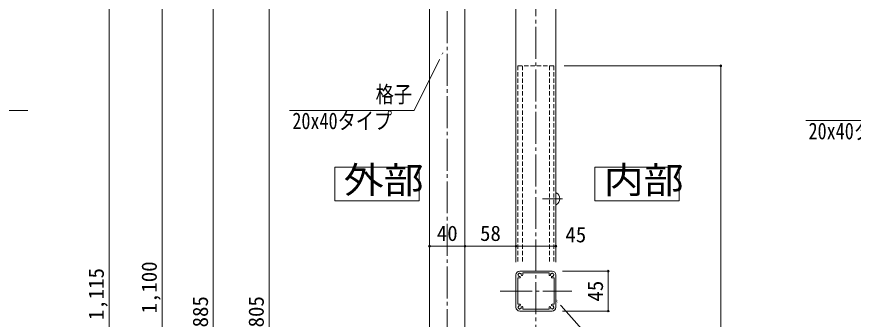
# Model space of a CAD drawing. Units: millimetres at full size. Extents: x -1601 to 1601, y -1131 to 1131.
# Drawn here: x -633 to 311, y 35 to 377 of the extents above; entities that cross this region are included whole.
import ezdxf
from ezdxf.enums import TextEntityAlignment as Align

# ---------------------------------------------------------------- set-up
doc = ezdxf.new("R2010")
doc.units = ezdxf.units.MM
doc.header["$LTSCALE"] = 4
doc.header["$PDMODE"] = 32
doc.header["$PDSIZE"] = 2
doc.linetypes.add('CHAIN2', pattern=[12, 9, -1, 1, -1])
doc.linetypes.add('DASHED1', pattern=[1.8, 1.2, -0.6])
for name, color, linetype, lineweight in [('0-0_0', 7, 'Continuous', 18), ('0-2_1手摺寸法', 3, 'Continuous', 18), ('0-5_2躯体線', 4, 'Continuous', 9), ('0-7_3中心線', 2, 'CHAIN2', 18), ('0-8_41ｱﾙﾐ', 6, 'Continuous', 18), ('1-1_P4-12', 7, 'Continuous', 18), ('1-3_アンカー', 4, 'DASHED1', 9)]:
    doc.layers.add(name, color=color, linetype=linetype, lineweight=lineweight)
doc.styles.add('ＭＳ ゴシック', font='')
doc.styles.get('ＭＳ ゴシック').set_extended_font_data('MS Gothic')

msp = doc.modelspace()

# ---------------------------------------------------------------- linework, layer by layer
at = {"layer": '0-0_0'}
for p, q in [((-24.735, 576.227), (-24.735, 99.518)), ((-69.735, 452.727), (-69.735, 99.518))]:
    msp.add_line(p, q, dxfattribs=at)
for points in [[(-793.184, 335.709), (-760.679, 270.866), (-620.305, 270.866)], [(-152.123, 335.709), (-184.628, 270.866), (-325.002, 270.866)], [(430.854, 314.345), (397.54, 259.406), (257.166, 259.406)], [(-24.735, 57.266), (22.262, 4.308), (128.296, 4.308)]]:
    msp.add_lwpolyline(points, dxfattribs=at)
at = {"layer": '0-2_1手摺寸法'}
for p, q in [((-528.564, -493.773), (-528.564, 621.227)), ((-528.564, 616.627), (-528.564, -489.173)), ((-468.802, -478.773), (-468.802, 621.227)), ((-468.802, 616.627), (-468.802, -474.173)), ((-411.086, -398.773), (-411.086, 486.227)), ((-411.086, 481.627), (-411.086, -394.173)), ((-348.157, -358.773), (-348.157, 446.227)), ((-348.157, 441.627), (-348.157, -354.173)), ((-15.485, 321.227), (161.228, 321.227)), ((161.228, -478.773), (161.228, 321.227)), ((161.228, 316.627), (161.228, -474.173)), ((-167.235, 111.018), (-167.235, 117.604)), ((-167.235, 117.604), (-127.235, 117.604)), ((-131.835, 117.604), (-162.635, 117.604)), ((-127.235, 111.018), (-127.235, 117.604)), ((-127.235, 111.018), (-127.235, 117.604)), ((-127.235, 117.604), (-69.735, 117.604)), ((-74.335, 117.604), (-122.635, 117.604)), ((-69.735, 111.018), (-69.735, 117.604)), ((-69.735, 111.018), (-69.735, 117.604)), ((-24.735, 117.604), (-69.735, 117.604)), ((-65.135, 117.604), (-29.335, 117.604)), ((-24.735, 111.018), (-24.735, 117.604)), ((-17.435, 89.518), (34.392, 89.518)), ((34.392, 44.518), (34.392, 89.518)), ((34.392, 84.918), (34.392, 49.118)), ((-17.435, 44.518), (34.392, 44.518))]:
    msp.add_line(p, q, dxfattribs=at)
for p in [(161.228, 321.227), (-167.235, 117.604), (-127.235, 117.604), (-69.735, 117.604), (-24.735, 117.604), (34.392, 89.518), (34.392, 44.518)]:
    msp.add_point(p, dxfattribs=at)
at = {"layer": '0-5_2躯体線'}
for p, q in [((-39.675, 171.227), (-17.419, 171.227)), ((-24.735, 164.477), (-24.735, 177.977)), ((-24.235, 177.977), (-24.735, 177.977)), ((-24.235, 164.477), (-24.735, 164.477))]:
    msp.add_line(p, q, dxfattribs=at)
msp.add_arc((-27.93, 171.227), 7.695, 298.699, 61.301, dxfattribs=at)
at = {"layer": '0-7_3中心線'}
for p, q in [((-47.235, 653.076), (-47.235, -891.897)), ((-147.235, -517.234), (-147.235, 636.235)), ((-87.542, 67.018), (-6.928, 67.018))]:
    msp.add_line(p, q, dxfattribs=at)
at = {"layer": '0-8_41ｱﾙﾐ'}
for p, q in [((-167.235, 17.331), (-167.235, 621.227)), ((-127.235, 17.331), (-127.235, 621.227)), ((-69.735, 85.318), (-69.735, 48.718)), ((-65.535, 89.518), (-28.935, 89.518)), ((-62.035, 87.518), (-32.435, 87.518)), ((-62.035, 85.318), (-62.035, 87.518)), ((-32.435, 85.318), (-32.435, 87.518)), ((-24.735, 85.318), (-24.735, 48.718)), ((-67.735, 81.818), (-67.735, 52.218)), ((-67.735, 81.818), (-65.535, 81.818)), ((-26.735, 81.818), (-28.935, 81.818)), ((-26.735, 81.818), (-26.735, 52.218)), ((-67.735, 52.218), (-65.535, 52.218)), ((-62.035, 48.718), (-62.035, 46.518)), ((-32.435, 48.718), (-32.435, 46.518)), ((-26.735, 52.218), (-28.935, 52.218)), ((-65.535, 44.518), (-28.935, 44.518)), ((-62.035, 46.518), (-32.435, 46.518))]:
    msp.add_line(p, q, dxfattribs=at)
for centre, radius, start, end in [((-65.535, 85.318), 4.2, 90, 180), ((-66.984, 85.706), 0.5, 165, 232.976), ((-66.984, 85.706), 0.5, 97.024, 165), ((-65.535, 85.318), 1.75, 180.359, 195), ((-65.535, 85.318), 1.75, 135, 149.641), ((-65.535, 85.318), 1.75, 120.359, 135), ((-65.923, 86.767), 0.5, 105, 172.976), ((-65.923, 86.767), 0.5, 37.024, 105), ((-65.535, 85.318), 1.75, 75, 89.641), ((-65.535, 85.318), 1.75, 60.359, 75), ((-64.474, 86.379), 0.5, 45, 112.976), ((-64.474, 86.379), 0.5, 337.024, 45), ((-65.535, 85.318), 1.75, 15, 29.641), ((-65.535, 85.318), 1.75, 0, 15), ((-62.91, 85.318), 0.875, 180, 0), ((-31.56, 85.318), 0.875, 180, 0), ((-28.935, 85.318), 1.75, 165, 180), ((-28.935, 85.318), 1.75, 150.359, 165), ((-29.996, 86.379), 0.5, 135, 202.976), ((-29.996, 86.379), 0.5, 67.024, 135), ((-28.935, 85.318), 1.75, 105, 119.641), ((-28.935, 85.318), 1.75, 90.359, 105), ((-28.547, 86.767), 0.5, 75, 142.976), ((-28.935, 85.318), 4.2, 0, 90), ((-28.547, 86.767), 0.5, 7.024, 75), ((-28.935, 85.318), 1.75, 45, 59.641), ((-28.935, 85.318), 1.75, 30.359, 45), ((-27.486, 85.706), 0.5, 15, 82.976), ((-28.935, 85.318), 1.75, 345, 359.641), ((-27.486, 85.706), 0.5, 307.024, 15), ((-65.535, 85.318), 1.75, 195, 209.641), ((-66.596, 84.258), 0.5, 157.024, 225), ((-66.596, 84.258), 0.5, 225, 292.976), ((-65.535, 85.318), 1.75, 240.359, 255), ((-65.535, 85.318), 1.75, 255, 269.641), ((-65.535, 82.693), 0.875, 270, 90), ((-28.935, 82.693), 0.875, 90, 270), ((-28.935, 85.318), 1.75, 270.359, 285), ((-28.935, 85.318), 1.75, 285, 299.641), ((-27.874, 84.258), 0.5, 247.024, 315), ((-27.874, 84.258), 0.5, 315, 22.976), ((-28.935, 85.318), 1.75, 330.359, 345), ((-65.535, 48.718), 4.2, 180, 270), ((-66.984, 48.33), 0.5, 127.024, 195), ((-66.984, 48.33), 0.5, 195, 262.976), ((-65.535, 48.718), 1.75, 165, 179.641), ((-65.535, 48.718), 1.75, 150.359, 165), ((-66.596, 49.779), 0.5, 135, 202.976), ((-65.535, 48.718), 1.75, 210.359, 225), ((-66.596, 49.779), 0.5, 67.024, 135), ((-65.535, 48.718), 1.75, 225, 239.641), ((-65.923, 47.269), 0.5, 187.024, 255), ((-65.535, 48.718), 1.75, 105, 119.641), ((-65.535, 48.718), 1.75, 90.359, 105), ((-65.535, 51.343), 0.875, 270, 90), ((-65.535, 48.718), 1.75, 285, 299.641), ((-64.474, 47.658), 0.5, 247.024, 315), ((-64.474, 47.658), 0.5, 315, 22.976), ((-65.535, 48.718), 1.75, 330.359, 345), ((-65.535, 48.718), 1.75, 345, 0), ((-62.91, 48.718), 0.875, 0, 180), ((-31.56, 48.718), 0.875, 0, 180), ((-28.935, 48.718), 1.75, 180, 195), ((-28.935, 48.718), 1.75, 195, 209.641), ((-29.996, 47.658), 0.5, 157.024, 225), ((-29.996, 47.658), 0.5, 225, 292.976), ((-28.935, 51.343), 0.875, 90, 270), ((-28.935, 48.718), 1.75, 240.359, 255), ((-28.935, 48.718), 4.2, 270, 0), ((-28.935, 48.718), 1.75, 75, 89.641), ((-28.935, 48.718), 1.75, 60.359, 75), ((-28.547, 47.269), 0.5, 285, 352.976), ((-27.874, 49.779), 0.5, 45, 112.976), ((-28.935, 48.718), 1.75, 300.359, 315), ((-28.935, 48.718), 1.75, 315, 329.641), ((-27.874, 49.779), 0.5, 337.024, 45), ((-27.486, 48.33), 0.5, 277.024, 345), ((-28.935, 48.718), 1.75, 15, 29.641), ((-28.935, 48.718), 1.75, 0.359, 15), ((-27.486, 48.33), 0.5, 345, 52.976), ((-65.923, 47.269), 0.5, 255, 322.976), ((-65.535, 48.718), 1.75, 270.359, 285), ((-28.935, 48.718), 1.75, 255, 269.641), ((-28.547, 47.269), 0.5, 217.024, 285)]:
    msp.add_arc(centre, radius, start, end, dxfattribs=at)
at = {"layer": '1-1_P4-12'}
for points in [[(-274.072, 168.845), (-178.746, 168.845), (-178.746, 206.855), (-274.072, 206.855)], [(19.148, 168.845), (114.474, 168.845), (114.474, 206.855), (19.148, 206.855)]]:
    msp.add_lwpolyline(points, close=True, dxfattribs=at)
at = {"layer": '1-3_アンカー'}
for p, q in [((-67.485, 321.227), (-67.485, 99.518)), ((-26.985, 321.227), (-67.485, 321.227)), ((-62.485, 321.227), (-62.485, 99.518)), ((-31.985, 321.227), (-31.985, 99.518)), ((-26.985, 321.227), (-26.985, 99.518))]:
    msp.add_line(p, q, dxfattribs=at)

# ---------------------------------------------------------------- texts
at = {"layer": '0-0_0', "style": 'ＭＳ ゴシック', "width": 0.8}
for s, p in [('格子', (-227.932, 274.008)), ('20x40タイプ', (-321.967, 244.076)), ('20x40タイプ', (260.201, 232.616))]:
    msp.add_text(s, height=18.77, dxfattribs=at).set_placement(p, align=Align.BOTTOM_LEFT)
at = {"layer": '0-2_1手摺寸法', "style": 'ＭＳ ゴシック'}
for s, p in [('40', (-159.011, 118.423)), ('58', (-110.261, 118.423)), ('45', (-14.043, 116.835))]:
    msp.add_text(s, height=17.27, dxfattribs=at).set_placement(p, align=Align.BOTTOM_LEFT)
for s, p in [('1,100', (-469.621, 41.787)), ('1,115', (-529.383, 34.287)), ('45', (33.574, 55.242)), ('885', (-411.905, 26.063)), ('805', (-348.975, 26.063))]:
    msp.add_text(s, height=17.27, rotation=90, dxfattribs=at).set_placement(p, align=Align.BOTTOM_LEFT)
at = {"layer": '1-1_P4-12', "style": 'ＭＳ ゴシック', "width": 1.1}
for s, p in [('外部', (-264.012, 168.382)), ('内部', (29.208, 168.382))]:
    msp.add_text(s, height=30.03, dxfattribs=at).set_placement(p, align=Align.BOTTOM_LEFT)

# ---------------------------------------------------------------- next in the draw order: wipeouts: each hides what was drawn before it
for points in [[(-154.412, 328.044), (-156.896, 329.289), (-152.123, 335.709), (-152.123, 335.709)], [(-18.466, 52.296), (-20.545, 50.452), (-24.735, 57.266), (-24.735, 57.266)]]:
    msp.add_wipeout(points)

doc.saveas('drawing.dxf')
